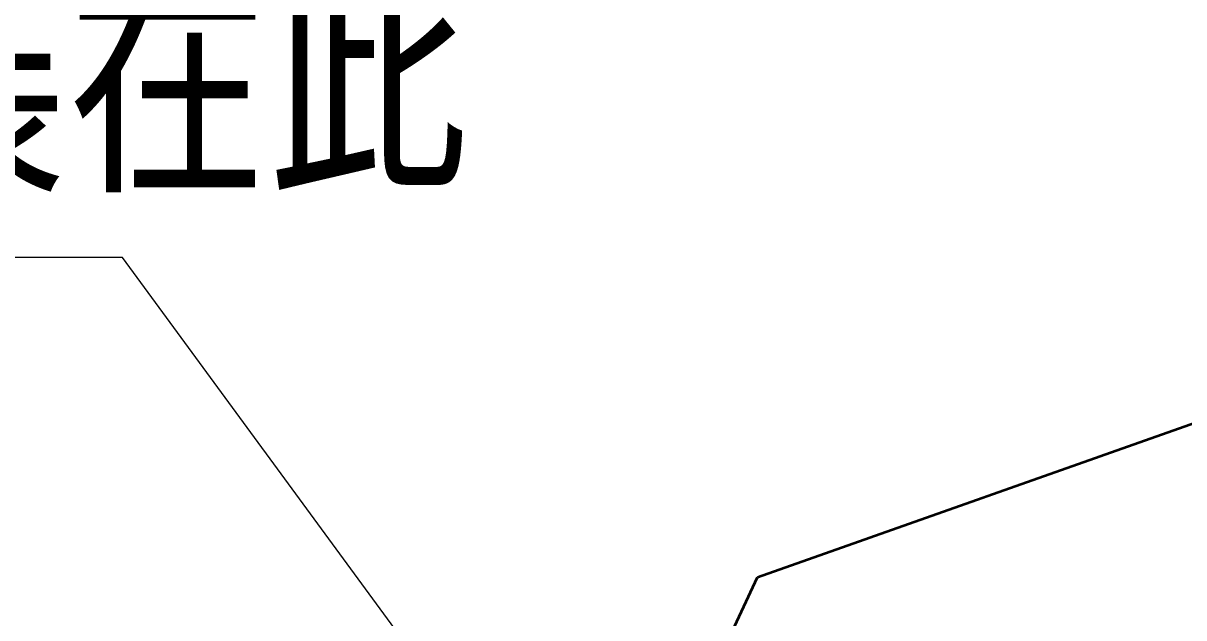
# Model space of a CAD drawing. Header units: millimetres. Extents: x 50851 to 121906, y -34238 to -12059.
# Drawn here: x 119408.78 to 119424.58, y -27229.21 to -27221.12 of the extents above; entities that cross this region are included whole.
import ezdxf

# ---------------------------------------------------------------- set-up
doc = ezdxf.new("R2010")
doc.units = ezdxf.units.MM
doc.layers.add('图\\M+19E79\\M+195B6\\M+18E9A', color=7, linetype='Continuous')
doc.layers.add('标注线', color=3, linetype='Continuous', lineweight=25)
doc.styles.add('DIM', font='romans.shx', dxfattribs={"width": 0.8, "bigfont": 'bigfont.shx'})
doc.styles.add('国标', font='simfang.ttf', dxfattribs={"width": 0.8})
doc.dimstyles.new('DEH 1-1', dxfattribs={"dimtxt": 3.5, "dimasz": 2.5, "dimexe": 1, "dimexo": 0, "dimgap": 1.2, "dimtad": 3, "dimzin": 9, "dimdsep": 46, "dimtxsty": 'DIM', "dimblk": 'OPEN', "dimcen": 0, "dimclrd": 3, "dimclre": 3, "dimclrt": 2, "dimazin": 2, "dimtfac": 0.5, "dimtmove": 0, "dimatfit": 3, "dimldrblk": 'OPEN', "dimfxl": 0, "dimtolj": 2, "dimlwd": 13, "dimlwe": 13, "dimarcsym": 0})

# ---------------------------------------------------------------- blocks, each defined once
blk = doc.blocks.new('WWDA8SD8')
at = {"color": 7, "lineweight": 35}
blk.add_line((121416.21, -27962.4), (121655.96, -27877.84), dxfattribs=at)
at = {"color": 7, "lineweight": 35, "ltscale": 0.299143}
blk.add_line((121411.19, -27973.26), (121416.21, -27962.4), dxfattribs=at)
blk = doc.blocks.new('_Open')
at = {"color": 0, "linetype": 'ByBlock', "lineweight": -2}
for p, q in [((-1, 0.1667), (0, 0)), ((-1, -0.1667), (0, 0)), ((0, 0), (-1, 0))]:
    blk.add_line(p, q, dxfattribs=at)

msp = doc.modelspace()

# ---------------------------------------------------------------- block references
at = {"layer": '标注线', "xscale": 0.07999999998719431, "yscale": 0.08000000000174623, "zscale": 0.08000000000000002}
msp.add_blockref('WWDA8SD8', (109705.475, -24991.664), dxfattribs=at)

# ---------------------------------------------------------------- texts
at = {"layer": '图\\M+19E79\\M+195B6\\M+18E9A', "color": 3, "style": '国标', "width": 0.8}
msp.add_text('零件安装在此', height=2.5, dxfattribs=at).set_placement((119398.463, -27223.16))

# ---------------------------------------------------------------- leaders
at = {"layer": '标注线'}
msp.add_leader([(119419.433, -27236.981), (119410.13, -27224.307), (119399.369, -27224.307)], dimstyle='DEH 1-1', override={"dimgap": 1.2, "dimtad": 1, "dimarcsym": 1}, dxfattribs=at)

doc.saveas('drawing.dxf')
